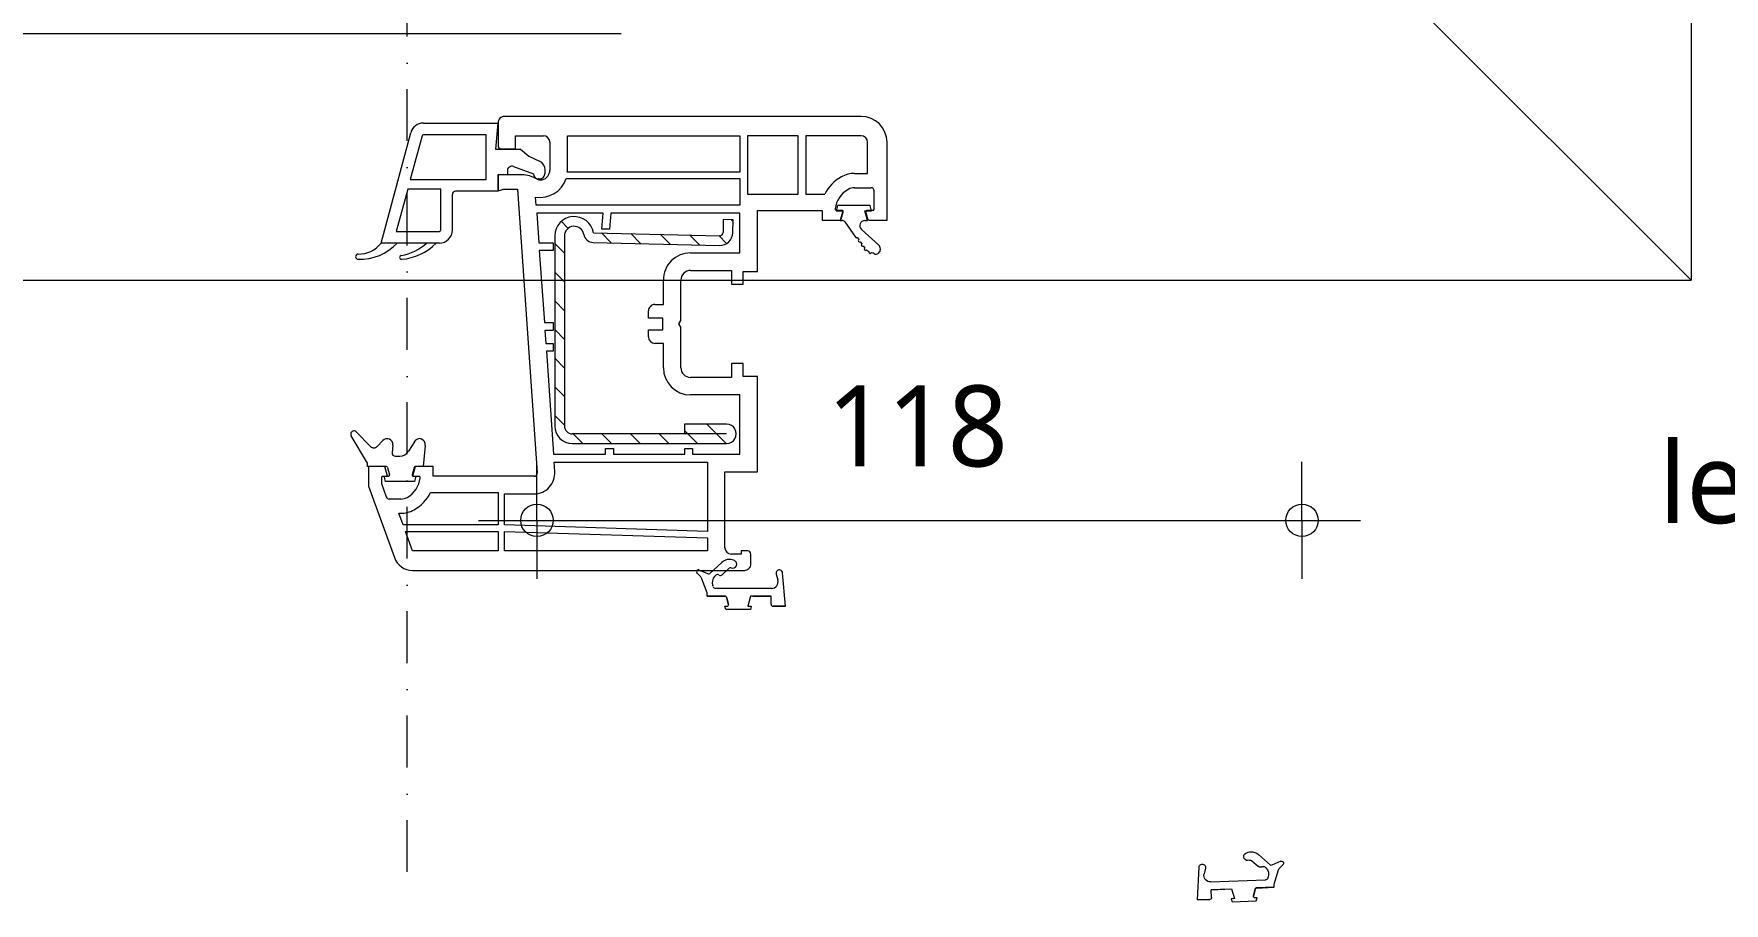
# Model space of a CAD drawing. Header units: millimetres. Extents: x 6732 to 10947, y 894 to 9086.
# Drawn here: x 9355.2 to 9616, y 3023.5 to 3157.5 of the extents above; entities that cross this region are included whole.
import ezdxf

# ---------------------------------------------------------------- set-up
doc = ezdxf.new("R2010")
doc.units = ezdxf.units.MM
doc.linetypes.add('MV_stramien', pattern=[16, 8, -4, 0, -4])
for name, color, linetype, lineweight in [('A-ANNO-DIMS', 211, 'Continuous', 13), ('A-ANNO-DIMS-5', 211, 'Continuous', 13), ('A-DETL', 90, 'Continuous', 13), ('ARMIERUNG', 2, 'Continuous', 13), ('DICHTUNG', 2, 'Continuous', 13), ('Doorsnede Strandbaak_dwg', 8, 'Continuous', 13), ('G-ANNO-TEXT', 231, 'Continuous', 13), ('HAUPTPROFIL', 250, 'Continuous', 13), ('zeichnen', 250, 'Continuous', 13), ('ZUSATZPROFILE', 250, 'Continuous', 13)]:
    doc.layers.add(name, color=color, linetype=linetype, lineweight=lineweight)
doc.styles.add('Segoe UI_2', font='segoeui.ttf', dxfattribs={"height": 12.5})
doc.dimstyles.new('2_5_mm_1', dxfattribs={"dimscale": 304.8, "dimtxt": 13.092049, "dimasz": 0.016404, "dimexe": 0.029528, "dimexo": 0.0625, "dimgap": 0.014764, "dimtad": 1, "dimdec": 0, "dimzin": 0, "dimdsep": 46, "dimtxsty": 'Segoe UI_2', "dimblk1": 'DOTBLANK', "dimblk2": 'DOTBLANK', "dimsah": 1, "dimcen": 0.09, "dimdle": 0.029528, "dimazin": 0, "dimtfac": 1, "dimtdec": 4, "dimtix": 1, "dimtmove": 0, "dimatfit": 3, "dimfxl": 0.029528, "dimfxlon": 1, "dimtvp": 1, "dimtfill": 1, "dimtolj": 1, "dimtzin": 0, "dimarcsym": 2})

# ---------------------------------------------------------------- blocks, each defined once
blk = doc.blocks.new('Doorsnede Strandbaak_dwg_rubber-3257551-Details Strandbaak Patio Woning')
at = {"layer": 'zeichnen'}
for p, q in [((-1643.9, 8004.5), (-1655.1, 7992.8)), ((-1631.4, 7996.4), (-1645.7, 7961)), ((-1644.7, 7955.7), (-1601.7, 7909.5)), ((-1701.9, 7718.1), (-1701.9, 7933.2)), ((-1695.3, 7942.7), (-1691.4, 7944.2)), ((-1651.5, 7933.2), (-1655.1, 7937.1)), ((-1624, 7881.3), (-1649.2, 7908.4)), ((-1732.4, 7789.8), (-1732.4, 7719.8)), ((-1647, 7700), (-1669.6, 7693.6))]:
    blk.add_line(p, q, dxfattribs=at)
at = {"layer": 'zeichnen', "flags": 128}
for points in [[(-1732.4, 7895.1), (-1732.4, 7966.2), (-1732.4, 7896.2), (-1732.4, 7966.2), (-1719.7, 7966.2), (-1664.7, 7986.4)], [(-1762.9, 7719.8), (-1732.4, 7719.8), (-1732.4, 7798.5), (-1770.5, 7808.7), (-1770.5, 7796), (-1783.2, 7799.4), (-1783.2, 7894.2), (-1770.5, 7897.6), (-1770.5, 7888.7)], [(-1770.5, 7664), (-1770.5, 7712.2), (-1770.5, 7664), (-1642.4, 7675.2)]]:
    blk.add_lwpolyline(points, dxfattribs=at)
blk.add_lwpolyline([(-1764.1, 7883.8), (-1736.2, 7891.3)], close=True, dxfattribs=at)
at = {"layer": 'zeichnen'}
for centre, radius, start, end in [((-1673.5, 8010.3), 25.4, 290.2, 316.4), ((-1641, 7959.1), 5.08, 157.95708, 222.02907), ((-1638.4, 7999.2), 7.62, 90, 136.4), ((-1638.4, 7999.2), 7.62, 7, 90), ((-1638.4, 7999.2), 7.62, 337.95708, 7), ((-1765.4, 7888.7), 5.08, 180, 285), ((-1765.4, 7888.7), 5.08, 180, 285), ((-1737.5, 7896.2), 5.08, 285, 0), ((-1737.5, 7896.2), 5.08, 285, 0), ((-1691.8, 7933.2), 10.2, 110.2, 180), ((-1679.1, 7910.8), 35.6, 47.63315, 110.2), ((-1641.8, 7915.3), 10.2, 147.43374, 222.95708), ((-1658.9, 7926.2), 10.2, 327.43374, 43.39257), ((-1633.3, 7880.1), 43.2, 0, 42.95708), ((-1629.6, 7876.1), 7.62, 336.90352, 42.95708), ((-1608.6, 7867.2), 15.2, 156.90352, 332.3525), ((-1633.3, 7880.1), 43.2, 332.3525, 0), ((-1762.9, 7712.2), 7.62, 90, 180), ((-1676.5, 7718.1), 25.4, 180, 285.78839), ((-1643.5, 7687.8), 12.7, 275, 105.78839)]:
    blk.add_arc(centre, radius, start, end, dxfattribs=at)
blk = doc.blocks.new('Doorsnede Strandbaak_dwg_rubber-3257550-Details Strandbaak Patio Woning')
at = {"layer": 'zeichnen'}
for p, q in [((-1643.9, 8004.5), (-1655.1, 7992.8)), ((-1631.4, 7996.4), (-1645.7, 7961)), ((-1644.7, 7955.7), (-1601.7, 7909.5)), ((-1701.9, 7718.1), (-1701.9, 7933.2)), ((-1695.3, 7942.7), (-1691.4, 7944.2)), ((-1651.5, 7933.2), (-1655.1, 7937.1)), ((-1624, 7881.3), (-1649.2, 7908.4)), ((-1732.4, 7789.8), (-1732.4, 7719.8)), ((-1647, 7700), (-1669.6, 7693.6))]:
    blk.add_line(p, q, dxfattribs=at)
at = {"layer": 'zeichnen', "flags": 128}
for points in [[(-1732.4, 7895.1), (-1732.4, 7966.2), (-1732.4, 7896.2), (-1732.4, 7966.2), (-1719.7, 7966.2), (-1664.7, 7986.4)], [(-1762.9, 7719.8), (-1732.4, 7719.8), (-1732.4, 7798.5), (-1770.5, 7808.7), (-1770.5, 7796), (-1783.2, 7799.4), (-1783.2, 7894.2), (-1770.5, 7897.6), (-1770.5, 7888.7)], [(-1770.5, 7664), (-1770.5, 7712.2), (-1770.5, 7664), (-1642.4, 7675.2)]]:
    blk.add_lwpolyline(points, dxfattribs=at)
blk.add_lwpolyline([(-1764.1, 7883.8), (-1736.2, 7891.3)], close=True, dxfattribs=at)
at = {"layer": 'zeichnen'}
for centre, radius, start, end in [((-1673.5, 8010.3), 25.4, 290.2, 316.4), ((-1641, 7959.1), 5.08, 157.95708, 222.02907), ((-1638.4, 7999.2), 7.62, 90, 136.4), ((-1638.4, 7999.2), 7.62, 7, 90), ((-1638.4, 7999.2), 7.62, 337.95708, 7), ((-1765.4, 7888.7), 5.08, 180, 285), ((-1765.4, 7888.7), 5.08, 180, 285), ((-1737.5, 7896.2), 5.08, 285, 0), ((-1737.5, 7896.2), 5.08, 285, 0), ((-1691.8, 7933.2), 10.2, 110.2, 180), ((-1679.1, 7910.8), 35.6, 47.63315, 110.2), ((-1641.8, 7915.3), 10.2, 147.43374, 222.95708), ((-1658.9, 7926.2), 10.2, 327.43374, 43.39257), ((-1629.6, 7876.1), 7.62, 336.90352, 42.95708), ((-1633.3, 7880.1), 43.2, 0, 42.95708), ((-1608.6, 7867.2), 15.2, 156.90352, 332.3525), ((-1633.3, 7880.1), 43.2, 332.3525, 0), ((-1762.9, 7712.2), 7.62, 90, 180), ((-1676.5, 7718.1), 25.4, 180, 285.78839), ((-1643.5, 7687.8), 12.7, 275, 105.78839)]:
    blk.add_arc(centre, radius, start, end, dxfattribs=at)
blk = doc.blocks.new('Doorsnede Strandbaak_dwg_560610_GLASLEISTE-18-5-V15-Details Strandbaak Patio Woning')
at = {"layer": 'DICHTUNG'}
for centre, radius, start, end in [((-126.4, 541.6), 203.8, 178.50555, 226.51741), ((-320, 546.6), 10.2, 89.99026, 178.50555), ((-320, 546.6), 10.2, 358.74989, 90.00974), ((-201, 544.1), 108.9, 178.74989, 232.90109), ((-322.6, 376.9), 7.62, 90, 185.06699), ((-114.4, 395.5), 216.7, 185.08989, 225.34032), ((-322.6, 376.9), 7.62, 8.59338, 90), ((-134.6, 405.4), 182.5, 188.62422, 223.65821)]:
    blk.add_arc(centre, radius, start, end, dxfattribs=at)
at = {"layer": 'ZUSATZPROFILE'}
for p, q in [((-215.9, 177.8), (-76.2, 177.8)), ((33.4, -62), (5.1, -139.7)), ((-15.2, -162.6), (-15.2, -160)), ((7.6, -185.4), (19.9, -185.4))]:
    blk.add_line(p, q, dxfattribs=at)
at = {"layer": 'ZUSATZPROFILE', "flags": 128}
for points in [[(-266.7, 228.6), (-266.7, 457.2), (165.7, 340.3)], [(-215.9, 223.5), (-55.9, 223.5), (-55.9, 352.9), (-221, 397.5), (-221, 228.6)], [(153.7, 296.2), (-17.8, 342.6), (-17.8, 45.7), (157.5, 45.7), (157.5, 291.3)], [(203.2, 291.3), (203.2, 0), (101.6, 8.9), (101.6, -88.9), (73.6, -122.3), (54.4, -163.4)], [(16.7, -38.1), (0, -38.1), (0, 0), (-63.5, 0), (-63.5, 165.1)]]:
    blk.add_lwpolyline(points, dxfattribs=at)
at = {"layer": 'ZUSATZPROFILE'}
for centre, radius, start, end in [((152.4, 291.3), 50.8, 360, 74.87599), ((152.4, 291.3), 5.08, 0, 74.87599), ((-215.9, 228.6), 50.8, 180, 270), ((-215.9, 228.6), 5.08, 180, 270), ((-76.2, 165.1), 12.7, 360, 90), ((16.7, -55.9), 17.8, 340, 90), ((5.1, -160), 20.3, 90, 180), ((7.6, -162.6), 22.9, 180, 270), ((19.9, -147.3), 38.1, 270, 335)]:
    blk.add_arc(centre, radius, start, end, dxfattribs=at)
blk = doc.blocks.new('Doorsnede Strandbaak_dwg_560610-V16-Details Strandbaak Patio Woning')
blk.add_blockref('Doorsnede Strandbaak_dwg_560610_GLASLEISTE-18-5-V15-Details Strandbaak Patio Woning', (0, 0))
blk = doc.blocks.new('Doorsnede Strandbaak_dwg_Verglasungsdichtung-V12-Details Strandbaak Patio Woning')
at = {"layer": 'DICHTUNG'}
for p, q in [((136, 44.3), (79, -12.1)), ((79.2, -37.5), (102.3, -59.8)), ((84.5, -99), (54.5, -96.4)), ((97.6, -183.3), (60.3, -160.3))]:
    blk.add_line(p, q, dxfattribs=at)
at = {"layer": 'DICHTUNG', "flags": 128}
for points in [[(82.3, -225.7), (0.1, -218.1), (0, -186.5), (-38.1, -176.3), (-38.1, -189.1), (-58.4, -183.7), (-58.4, -70.4), (-38.1, -65), (-38.1, -77.7), (0, -67.4), (0, 0), (12.8, 0), (120.6, 64.2)], [(40.7, -108.1), (40.7, -109), (40.7, -127)]]:
    blk.add_lwpolyline(points, dxfattribs=at)
at = {"layer": 'DICHTUNG'}
for centre, radius, start, end in [((127.1, 53.3), 12.7, 85.88748, 120.79563), ((127.1, 53.3), 12.7, 314.68638, 85.88748), ((127.1, 53.3), 12.7, 311.65458, 314.68638), ((91.5, -24.7), 17.8, 134.68638, 226.03526), ((86.5, -76.3), 22.8, 265, 46.03526), ((53.4, -109), 12.7, 85, 180), ((78.8, -127), 38.1, 180, 240.92198), ((86.5, -203.2), 22.9, 259.47855, 60.92198)]:
    blk.add_arc(centre, radius, start, end, dxfattribs=at)
blk = doc.blocks.new('Doorsnede Strandbaak_dwg_Anschlagdichtung-V17-Details Strandbaak Patio Woning')
at = {"layer": 'DICHTUNG'}
for p, q in [((-104.6, -56.8), (-113, -62.6)), ((-43.5, -7.8), (-103.4, -49.7)), ((-137.9, -80.1), (-146.3, -86)), ((-134.8, -140.6), (-73.5, -72.8)), ((-121.3, -68.5), (-129.6, -74.3))]:
    blk.add_line(p, q, dxfattribs=at)
at = {"layer": 'DICHTUNG', "flags": 128}
blk.add_lwpolyline([(-38.1, -86.5), (-38.1, -96.5), (0, -86.3), (0, -113), (20.3, -107.5), (20.3, 21.3), (0, 26.7), (0, 0), (-38.1, 10.2), (-38.1, 2.6)], dxfattribs=at)
at = {"layer": 'DICHTUNG'}
for centre, radius, start, end in [((-50.8, 2.6), 12.7, 305, 0), ((-117.1, -65.6), 5.08, 35, 215), ((-100.5, -53.9), 5.08, 125, 215), ((-58.4, -86.5), 20.3, 360, 137.85928), ((-165.1, -127.1), 5.08, 89.67733, 174.69061), ((-149.9, -127), 20.3, 179.16188, 270), ((-162.2, -107), 5.08, 66.37763, 252.74711), ((-119.4, -123), 45.7, 165.93184, 178.86391), ((-119.4, -123), 45.7, 138.73407, 153.19289), ((-150.2, -89.2), 5.08, 39.17986, 225.54934), ((-133.8, -77.2), 5.08, 35, 215), ((-149.9, -127), 20.3, 270, 317.85928)]:
    blk.add_arc(centre, radius, start, end, dxfattribs=at)
blk = doc.blocks.new('Doorsnede Strandbaak_dwg_550410_ARMIERUNG-V13-Details Strandbaak Patio Woning')
at = {"layer": 'ARMIERUNG'}
h = blk.add_hatch(dxfattribs=at)
h.set_pattern_fill('FP_2', color=256, style=0, pattern_type=2)
h.set_pattern_definition([(45, (-1394.81, 156.085), (-56.1266, 56.1266), [])])
h.paths.add_polyline_path([(-406.4, 0), (-416.3, 1.3), (-425.5, 5.1), (-433.3, 11.2), (-439.4, 19.1), (-443.2, 28.2), (-444.5, 38.1), (-444.5, 642.6), (-442.2, 660.4), (-435.3, 676.9), (-424.4, 691.1), (-410.2, 702), (-393.7, 708.9), (-375.9, 711.2), (368.3, 711.2), (387, 708.9), (404.5, 702), (419.9, 691.1), (432.1, 676.7), (440.3, 659.8), (444.2, 641.4), (443.5, 622.6), (438.1, 604.5), (428.5, 588.3), (415.2, 574.9), (399, 565.3), (381, 559.9), (369.9, 61.7), (373.1, 55.9), (378.7, 52.5), (381.9, 52), (432.7, 50.8), (431.8, 12.7), (381, 13.9), (367.9, 15.9), (355.8, 21.3), (345.5, 29.6), (337.7, 40.3), (332.9, 52.7), (331.5, 65.8), (344.1, 569.4), (347.3, 577.6), (352.2, 584.8), (358.6, 590.7), (366.3, 595), (383.7, 600.1), (391.8, 605), (398.4, 611.6), (403.2, 619.7), (405.9, 628.8), (406.3, 638.2), (404.3, 647.4), (400.2, 655.9), (394.1, 663), (386.4, 668.5), (377.6, 671.9), (368.3, 673.1), (-383.8, 672.1), (-391.2, 669), (-397.5, 664.2), (-402.3, 657.9), (-405.4, 650.5), (-406.4, 642.6), (-406.4, 203.2), (-368.3, 203.2), (-369.6, 28.2), (-373.4, 19.1), (-379.5, 11.2), (-387.4, 5.1), (-396.5, 1.3)])
for p, q in [((368.3, 711.2), (-375.9, 711.2)), ((368.3, 673.1), (-375.9, 673.1)), ((-444.5, 642.6), (-444.5, 38.1)), ((342.9, 560.7), (331.5, 65.9)), ((381, 559.9), (369.6, 65))]:
    blk.add_line(p, q, dxfattribs=at)
at = {"layer": 'ARMIERUNG', "flags": 128}
for points in [[(-406.4, 38.1), (-406.4, 203.2), (-406.4, 642.6)], [(-368.3, 38.1), (-368.3, 203.2), (-406.4, 203.2)], [(381, 13.9), (431.8, 12.7), (432.7, 50.8), (381.9, 52)]]:
    blk.add_lwpolyline(points, dxfattribs=at)
at = {"layer": 'ARMIERUNG'}
for centre, radius, start, end in [((-375.9, 642.6), 68.6, 90, 180), ((-375.9, 642.6), 30.5, 90, 180), ((368.3, 635), 76.2, 279.59407, 90), ((368.3, 635), 38.1, 279.6018, 90), ((381, 559.9), 38.1, 99.6018, 178.67363), ((-406.4, 38.1), 38.1, 180, 360), ((382.2, 64.7), 50.8, 178.64073, 268.64073), ((382.2, 64.7), 12.7, 178.64073, 268.64073)]:
    blk.add_arc(centre, radius, start, end, dxfattribs=at)
blk = doc.blocks.new('Doorsnede Strandbaak_dwg_550410_FLG-Z60-V18-Details Strandbaak Patio Woning')
at = {"layer": 'HAUPTPROFIL'}
for p, q in [((-787.4, 1701.8), (-787.4, 1746.7)), ((-698.5, 1772.7), (-698.5, 1751.3)), ((-664.2, 1753.9), (-692.1, 1746.4)), ((-664.2, 1649.7), (-692.1, 1657.2)), ((-698.5, 1652.3), (-698.5, 1630.7)), ((685.8, 1320.8), (596.9, 1320.8)), ((465.1, 1166.9), (470.5, 1178.4)), ((609.6, 1117.6), (500.4, 1117.6)), ((-1041.4, 330.2), (-1003.3, 330.2)), ((308.6, -24.1), (336.5, -31.6)), ((342.9, -26.7), (342.9, -5.1)), ((308.6, -128.3), (336.5, -120.8)), ((342.9, -147.3), (342.9, -125.7)), ((431.8, -76.2), (431.8, -139.7)), ((348, -152.4), (419.1, -152.4))]:
    blk.add_line(p, q, dxfattribs=at)
at = {"layer": 'HAUPTPROFIL', "flags": 128}
for points in [[(-660.4, 1758.8), (-660.4, 1828.8), (-736.6, 1828.8), (-1016.7, 1726.9)], [(-703.6, 1777.8), (-726.4, 1777.8), (-779, 1758.7)], [(-762, 1585.4), (-762, 1320.8), (-889, 1320.8), (-889, 1692.2), (-843.3, 1708.9), (-843.3, 1701.8)], [(-1066.8, 1655.3), (-1066.8, 684.2), (-1066.8, 355.6)], [(-698.5, 1179.6), (-698.5, 1574.8), (-660.4, 1574.8), (-660.4, 1644.8)], [(-680.1, 1098.5), (-642.6, 1101.1), (-642.6, 500.4), (-914.3, 500.4), (-889, 1295.4), (-767.1, 1295.4), (-767.1, 1179.6)], [(482.6, 1232.1), (482.6, 1320.8), (419.1, 1320.8), (426.7, 1299.9), (426.7, 1244.6), (-684.9, 1166.9)], [(584.2, 1308.1), (584.2, 1252.2), (635, 1252.2), (635, 1143)], [(711.2, -101.6), (711.2, 1036.3), (711.2, 1295.4)], [(-96.5, 1104.9), (-127, 1104.9), (-127, 1137.2), (-177.8, 1133.6), (-177.8, 1104.9), (-208.3, 1104.9), (-208.3, 1131.5), (-612.1, 1103.3), (-612.1, 899.2), (-589.3, 899.2)], [(215.9, 1104.9), (185.4, 1104.9), (185.4, 1159), (-96.5, 1139.3), (-96.5, 1104.9)], [(176.5, 566.4), (176.5, 373.4), (332.7, 373.4), (332.7, 878.2), (269.2, 883.8), (269.2, 914.4), (332.7, 908.8), (332.7, 914.4), (332.7, 1169.3), (215.9, 1161.1), (215.9, 1104.9)], [(467.4, 1054.3), (467.4, 373.4), (363.2, 373.4), (363.2, 1171.5), (395.2, 1173.7)], [(500.4, 1049), (635, 1049), (635, 373.4), (492.8, 373.4), (492.8, 1049.3)], [(-589.3, 899.2), (-589.3, 868.7), (-612.1, 868.7), (-612.1, 589.3), (-589.3, 589.3), (-589.3, 558.8), (-612.1, 558.8), (-612.1, 373.4), (-379.7, 373.4), (-379.7, 566.4)], [(-152.4, 731.5), (-124.4, 731.5), (-124.4, 675.6), (-78.7, 675.6), (-78.7, 731.5), (-50.8, 731.5)], [(-273, 673.1), (-177.8, 673.1), (-177.8, 706.1)], [(-25.4, 706.1), (-25.4, 673.1), (69.9, 673.1)], [(-273, 604.5), (-114.8, 604.5), (-101.6, 612.1), (-88.4, 604.5), (69.9, 604.5)], [(-977.9, 431.8), (-680.7, 431.8), (-680.7, 304.8), (-427.7, 304.8), (-307.3, 304.8), (-307.3, 360.7), (-256.5, 360.7), (-256.5, 406.4), (-311.1, 406.4), (-311.1, 566.4)], [(108, 566.4), (108, 406.4), (53.4, 406.4), (53.4, 360.7), (104.2, 360.7), (104.2, 304.8), (342.9, 304.8), (342.9, 50.8), (304.8, 50.8), (304.8, -19.2)], [(-990.6, 342.9), (-990.6, 368.3), (-1003.3, 368.3), (-1003.3, 406.4)], [(635, -101.6), (635, 114.3), (406.4, 114.3), (406.4, 40.2)], [(487.7, -76.2), (487.7, -127), (609.6, -127)], [(304.8, -133.2), (304.8, -203.2), (404.6, -203.2), (609.6, -203.2)]]:
    blk.add_lwpolyline(points, dxfattribs=at)
for points in [[(-914.4, 1683), (-914.4, 1320.8), (-990.6, 1320.8), (-990.6, 1655.3)], [(-990.6, 500.4), (-990.6, 1295.4), (-914.4, 1295.4), (-939.8, 500.4)], [(406.4, 144.8), (635, 144.8), (635, 342.9), (406.4, 342.9)]]:
    blk.add_lwpolyline(points, close=True, dxfattribs=at)
at = {"layer": 'HAUPTPROFIL'}
for centre, radius, start, end in [((-990.6, 1655.3), 76.2, 110, 180), ((-774.7, 1746.7), 12.7, 110, 180), ((-703.6, 1772.7), 5.08, 0, 90), ((-693.4, 1751.3), 5.08, 180, 285), ((-665.5, 1758.8), 5.08, 285, 0), ((-736.6, 1701.8), 106.7, 180, 209.13098), ((-736.6, 1701.8), 50.8, 180, 209.13098), ((-692.2, 1726.5), 101.6, 209.13098, 263.24429), ((-693.4, 1652.3), 5.08, 75, 180), ((-692.2, 1726.5), 157.5, 209.13098, 243.70024), ((-703.6, 1630.7), 5.08, 263.24429, 0), ((-665.5, 1644.8), 5.08, 0, 75), ((596.9, 1308.1), 12.7, 90, 180), ((685.8, 1295.4), 25.4, 0, 90), ((355.5, 1232.5), 127.1, 334.81067, 359.81067), ((-685.8, 1179.6), 81.3, 180, 274), ((-685.8, 1179.6), 12.7, 180, 274), ((500.4, 1155.7), 106.7, 170.27661, 251.96946), ((492.8, 1154), 30.5, 155, 180), ((492.8, 1154), 30.5, 180, 192.69279), ((500.3, 1155.8), 38.2, 192.83238, 270.13959), ((609.6, 1143), 25.4, 270, 360), ((500.4, 1155.7), 106.7, 265.90396, 270), ((-152.4, 706.1), 25.4, 90, 180), ((-50.8, 706.1), 25.4, 360, 90), ((-273, 566.4), 106.7, 90, 180), ((69.9, 566.4), 106.7, 360, 90), ((-273, 566.4), 38.1, 90, 180), ((69.9, 566.4), 38.1, 360, 90), ((-977.9, 406.4), 25.4, 90, 180), ((-1041.4, 355.6), 25.4, 180, 270), ((-1003.3, 342.9), 12.7, 270, 0), ((336.6, -100.9), 157.5, 29.13098, 63.70024), ((309.9, -19.2), 5.08, 180, 255), ((337.8, -26.7), 5.08, 255, 0), ((348, -5.1), 5.08, 83.24429, 180), ((336.6, -100.9), 101.6, 29.13098, 83.24429), ((381, -76.2), 50.8, 360, 29.13098), ((381, -76.2), 106.7, 360, 29.13098), ((309.9, -133.2), 5.08, 105, 180), ((337.8, -125.7), 5.08, 0, 105), ((609.6, -101.6), 25.4, 270, 0), ((609.6, -101.6), 101.6, 270, 0), ((348, -147.3), 5.08, 180, 270), ((419.1, -139.7), 12.7, 270, 360)]:
    blk.add_arc(centre, radius, start, end, dxfattribs=at)
blk = doc.blocks.new('DIMBLOCK176-Details Strandbaak Patio Woning')
at = {"layer": 'A-ANNO-DIMS-5'}
for p, q in [((9432.84, 3082.53), (9432.84, 3091.53)), ((9550.84, 3082.53), (9550.84, 3091.53)), ((9423.84, 3082.53), (9559.84, 3082.53)), ((9432.84, 3082.53), (9432.84, 3073.53)), ((9550.84, 3082.53), (9550.84, 3073.53))]:
    blk.add_line(p, q, dxfattribs=at)
for centre in [(9432.84, 3082.53), (9550.84, 3082.53)]:
    blk.add_circle(centre, 2.5, dxfattribs=at)
at = {"layer": 'A-ANNO-DIMS-5', "color": 0, "insert": (9477.56, 3103.34), "char_height": 12.5, "width": 34.2774, "attachment_point": 1, "line_spacing_factor": 1.142579, "style": 'Segoe UI_2', "bg_fill": 3, "box_fill_scale": 1.25, "bg_fill_color": 9, "bg_fill_true_color": 13158600, "bg_fill_transparency": 0}
blk.add_mtext('118', dxfattribs=at)
blk = doc.blocks.new('_DotBlank')
at = {"color": 0, "linetype": 'ByBlock', "lineweight": -2}
blk.add_line((-0.5, 0), (-1, 0), dxfattribs=at)
blk.add_circle((0, 0), 0.5, dxfattribs=at)

msp = doc.modelspace()

# ---------------------------------------------------------------- linework, layer by layer
at = {"layer": 'A-DETL', "lineweight": 18}
for p, q in [((9610.84, 3585.19), (9610.84, 3119.55)), ((9610.84, 3119.55), (9550.84, 3179.55)), ((9155.84, 3119.55), (9610.84, 3119.55))]:
    msp.add_line(p, q, dxfattribs=at)
at = {"layer": 'A-DETL', "linetype": 'MV_stramien', "lineweight": 18}
msp.add_line((9412.84, 3028.33), (9412.84, 3571.95), dxfattribs=at)
at = {"layer": 'A-DETL'}
for p, q in [((9421.84, 3157.55), (9180.44, 3157.55)), ((9421.92, 3157.55), (9180.44, 3157.55)), ((9445.84, 3157.55), (9373.79, 3157.55))]:
    msp.add_line(p, q, dxfattribs=at)

# ---------------------------------------------------------------- block references
at = {"layer": 'Doorsnede Strandbaak_dwg', "color": 250, "rotation": 89.99999999999984}
for name, p, xscale, yscale, zscale in [('Doorsnede Strandbaak_dwg_550410_FLG-Z60-V18-Details Strandbaak Patio Woning', (9478.84, 3116.82), 0.0393700787401518, 0.0393700787401518, 0.0393700787401518), ('Doorsnede Strandbaak_dwg_560610-V16-Details Strandbaak Patio Woning', (9426.8, 3135.78), 0.0393700787401518, 0.0393700787401518, 0.0393700787401518), ('Doorsnede Strandbaak_dwg_rubber-3257551-Details Strandbaak Patio Woning', (9777.74, 3140.12), 0.0399999960629863, 0.0399999960629863, 0.0399999960629863)]:
    msp.add_blockref(name, p, dxfattribs=dict(at, xscale=xscale, yscale=yscale, zscale=zscale))
at = {"layer": 'Doorsnede Strandbaak_dwg', "color": 2, "xscale": 0.0393700787401518, "yscale": 0.0393700787401518, "zscale": 0.0393700787401518, "rotation": 89.99999999999984}
for name, p in [('Doorsnede Strandbaak_dwg_550410_ARMIERUNG-V13-Details Strandbaak Patio Woning', (9463.59, 3111.87)), ('Doorsnede Strandbaak_dwg_Anschlagdichtung-V17-Details Strandbaak Patio Woning', (9480.02, 3130.27)), ('Doorsnede Strandbaak_dwg_Anschlagdichtung-V17-Details Strandbaak Patio Woning', (9480.02, 3130.27)), ('Doorsnede Strandbaak_dwg_Verglasungsdichtung-V12-Details Strandbaak Patio Woning', (9406.72, 3090.82))]:
    msp.add_blockref(name, p, dxfattribs=at)
at = {"layer": 'Doorsnede Strandbaak_dwg', "color": 250, "extrusion": (0, 0, -1), "xscale": 0.0393700787401518, "yscale": 0.0393700787401518, "zscale": -0.0393700787401518, "rotation": 87.82929690254757}
msp.add_blockref('Doorsnede Strandbaak_dwg_rubber-3257550-Details Strandbaak Patio Woning', (-9230.56, 3082.23), dxfattribs=at)

# ---------------------------------------------------------------- texts
at = {"layer": 'G-ANNO-TEXT', "color": 7, "insert": (9605.92, 3094.6), "char_height": 12.5, "width": 289.4092, "attachment_point": 1, "style": 'Segoe UI_2'}
msp.add_mtext('lekdorpel loopt door in verstek', dxfattribs=at)

# ---------------------------------------------------------------- next in the draw order: dimensions: what is measured, and where the dimension line sits
at = {"layer": 'A-ANNO-DIMS'}
dim = msp.add_linear_dim(base=(9550.84, 3082.53), p1=(9432.84, 3091.53), p2=(9550.84, 3091.53), dimstyle='2_5_mm_1', override={"dimpost": '<>', "dimfxl": 117.999998}, dxfattribs=at)
dim.commit()
dim.dimension.update_dxf_attribs({"geometry": 'DIMBLOCK176-Details Strandbaak Patio Woning', "text_midpoint": (9491.84, 3093.52)})

doc.saveas('drawing.dxf')
